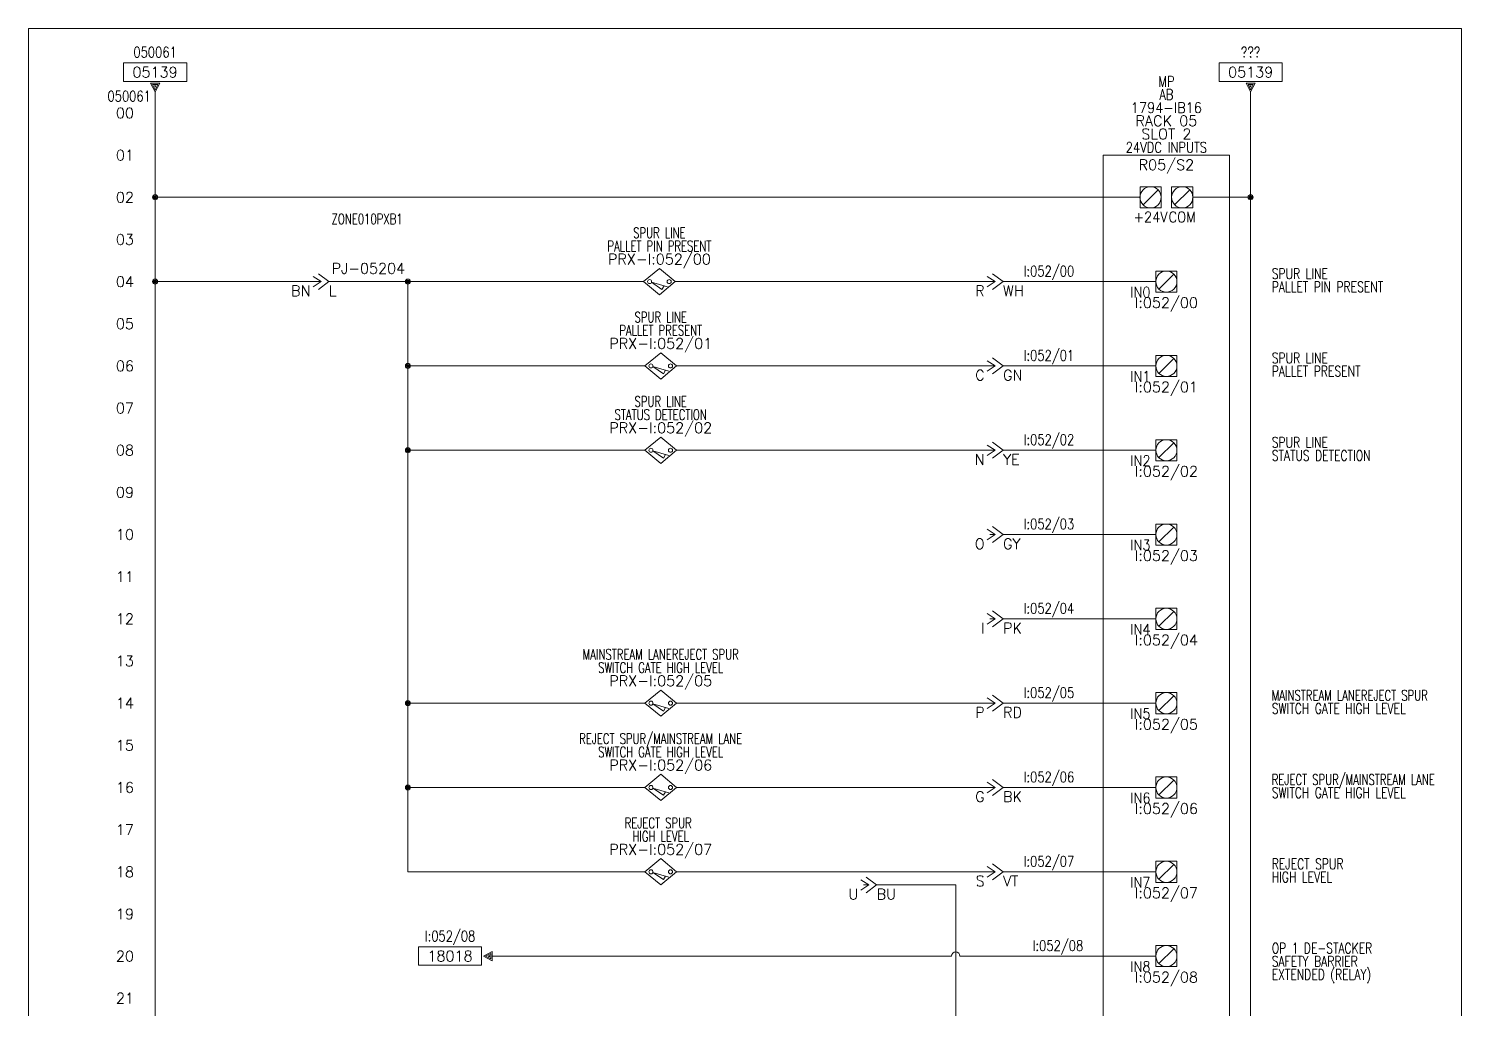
# Model space of a CAD drawing. Header units: inches. Extents: x 0 to 17, y 0 to 23.
# Drawn here: x 0 to 17, y 11.38 to 23 of the extents above; entities that cross this region are included whole.
import ezdxf
from ezdxf.enums import TextEntityAlignment as Align

# ---------------------------------------------------------------- set-up
doc = ezdxf.new("R2010")
doc.units = ezdxf.units.IN
doc.header["$MEASUREMENT"] = 0
doc.layers.get('0').update_dxf_attribs({"lineweight": 5})
for name, color, linetype, lineweight in [('DESC', 1, 'Continuous', 5), ('LOC', 252, 'Continuous', 5), ('MISC', 2, 'Continuous', 5), ('SYMS', 7, 'Continuous', 5), ('TAGS', 2, 'Continuous', 5), ('TERMS', 2, 'Continuous', 5), ('Title_Block_Info', 2, 'Continuous', 5), ('WIREFIXED', 3, 'Continuous', 5), ('WIRENO', 1, 'Continuous', 5), ('WIRENO_DEST', 1, 'Continuous', 5), ('WIRES', 7, 'Continuous', 5), ('XREF', 1, 'Continuous', 5)]:
    doc.layers.add(name, color=color, linetype=linetype, lineweight=lineweight)
doc.styles.get("Standard").update_dxf_attribs({"font": 'romans.shx'})
doc.styles.add('WD', font='romans.shx')

# ---------------------------------------------------------------- blocks, each defined once
blk = doc.blocks.new('WD_MLRH')
at = {"color": 2, "style": 'WD'}
blk.add_attdef('RUNGFIRST', text='', height=0.125, dxfattribs=at).set_placement((-0.25, 0), align=Align.MIDDLE_RIGHT)
at = {"style": 'WD', "flags": 1}
for tag, p in [('RUNGHORV', (-0.25, -0.127)), ('RUNGINC', (-0.25, -0.163)), ('WIRE-START', (-0.25, -0.356)), ('WIREMODE', (-0.25, -0.281)), ('RUNGDIST', (-0.25, -0.2)), ('RUNGCNT', (-0.25, -0.237)), ('WIREFMT', (-0.25, -0.321)), ('WIRE-GSUF', (-0.25, -0.396)), ('PH3SPACE', (-0.25, -0.437))]:
    blk.add_attdef(tag, text='', height=0.025, dxfattribs=at).set_placement(p, align=Align.RIGHT)
blk = doc.blocks.new('PLCIO_FBFC')
at = {"layer": 'SYMS'}
for p, q in [((0.75, 0.5), (-0.75, 0.5)), ((-0.75, 0.5), (-0.75, -16.375)), ((0.75, -16.375), (0.75, 0.5)), ((-0.312, 0.125), (-0.062, 0.125)), ((-0.312, -0.125), (-0.312, 0.125)), ((-0.098, 0.089), (-0.277, -0.089)), ((-0.062, 0.125), (-0.062, -0.125)), ((0.062, 0.125), (0.312, 0.125)), ((0.062, -0.125), (0.062, 0.125)), ((0.277, 0.089), (0.098, -0.089)), ((0.312, 0.125), (0.312, -0.125)), ((-0.062, -0.125), (-0.312, -0.125)), ((0.312, -0.125), (0.062, -0.125)), ((-0.125, -0.875), (0.125, -0.875)), ((-0.125, -1.125), (-0.125, -0.875)), ((-0.125, -0.875), (0.125, -0.875)), ((-0.125, -1.125), (-0.125, -0.875)), ((0.088, -0.912), (-0.088, -1.088)), ((0.125, -0.875), (0.125, -1.125)), ((0.125, -0.875), (0.125, -1.125)), ((0.125, -1.125), (-0.125, -1.125)), ((0.125, -1.125), (-0.125, -1.125)), ((-0.125, -1.875), (0.125, -1.875)), ((-0.125, -2.125), (-0.125, -1.875)), ((-0.125, -1.875), (0.125, -1.875)), ((-0.125, -2.125), (-0.125, -1.875)), ((0.088, -1.912), (-0.088, -2.088)), ((0.125, -1.875), (0.125, -2.125)), ((0.125, -1.875), (0.125, -2.125)), ((0.125, -2.125), (-0.125, -2.125)), ((0.125, -2.125), (-0.125, -2.125)), ((-0.125, -2.875), (0.125, -2.875)), ((-0.125, -3.125), (-0.125, -2.875)), ((-0.125, -2.875), (0.125, -2.875)), ((-0.125, -3.125), (-0.125, -2.875)), ((0.125, -2.875), (0.125, -3.125)), ((0.125, -2.875), (0.125, -3.125)), ((0.088, -2.912), (-0.088, -3.088)), ((0.125, -3.125), (-0.125, -3.125)), ((0.125, -3.125), (-0.125, -3.125)), ((-0.125, -3.875), (0.125, -3.875)), ((-0.125, -4.125), (-0.125, -3.875)), ((-0.125, -3.875), (0.125, -3.875)), ((-0.125, -4.125), (-0.125, -3.875)), ((0.125, -3.875), (0.125, -4.125)), ((0.125, -3.875), (0.125, -4.125)), ((0.088, -3.912), (-0.088, -4.088)), ((0.125, -4.125), (-0.125, -4.125)), ((0.125, -4.125), (-0.125, -4.125)), ((-0.125, -4.875), (0.125, -4.875)), ((-0.125, -5.125), (-0.125, -4.875)), ((-0.125, -4.875), (0.125, -4.875)), ((-0.125, -5.125), (-0.125, -4.875)), ((0.088, -4.912), (-0.088, -5.088)), ((0.125, -4.875), (0.125, -5.125)), ((0.125, -4.875), (0.125, -5.125)), ((0.125, -5.125), (-0.125, -5.125)), ((0.125, -5.125), (-0.125, -5.125)), ((-0.125, -5.875), (0.125, -5.875)), ((-0.125, -6.125), (-0.125, -5.875)), ((-0.125, -5.875), (0.125, -5.875)), ((-0.125, -6.125), (-0.125, -5.875)), ((0.088, -5.912), (-0.088, -6.088)), ((0.125, -5.875), (0.125, -6.125)), ((0.125, -5.875), (0.125, -6.125)), ((0.125, -6.125), (-0.125, -6.125)), ((0.125, -6.125), (-0.125, -6.125)), ((-0.125, -6.875), (0.125, -6.875)), ((-0.125, -7.125), (-0.125, -6.875)), ((-0.125, -6.875), (0.125, -6.875)), ((-0.125, -7.125), (-0.125, -6.875)), ((0.088, -6.912), (-0.088, -7.088)), ((0.125, -6.875), (0.125, -7.125)), ((0.125, -6.875), (0.125, -7.125)), ((0.125, -7.125), (-0.125, -7.125)), ((0.125, -7.125), (-0.125, -7.125)), ((-0.125, -7.875), (0.125, -7.875)), ((-0.125, -8.125), (-0.125, -7.875)), ((-0.125, -7.875), (0.125, -7.875)), ((-0.125, -8.125), (-0.125, -7.875)), ((0.088, -7.912), (-0.088, -8.088)), ((0.125, -7.875), (0.125, -8.125)), ((0.125, -7.875), (0.125, -8.125)), ((0.125, -8.125), (-0.125, -8.125)), ((0.125, -8.125), (-0.125, -8.125)), ((-0.125, -8.875), (0.125, -8.875)), ((-0.125, -9.125), (-0.125, -8.875)), ((-0.125, -8.875), (0.125, -8.875)), ((-0.125, -9.125), (-0.125, -8.875)), ((0.088, -8.912), (-0.088, -9.088)), ((0.125, -8.875), (0.125, -9.125)), ((0.125, -8.875), (0.125, -9.125)), ((0.125, -9.125), (-0.125, -9.125)), ((0.125, -9.125), (-0.125, -9.125))]:
    blk.add_line(p, q, dxfattribs=at)
for centre, radius in [((-0.188, 0), 0.126), ((0.188, 0), 0.126), ((0, -1), 0.125), ((0, -2), 0.125), ((0, -3), 0.125), ((0, -4), 0.125), ((0, -5), 0.125), ((0, -6), 0.125), ((0, -7), 0.125), ((0, -8), 0.125), ((0, -9), 0.125)]:
    blk.add_circle(centre, radius, dxfattribs=at)
at = {"layer": 'SYMS', "style": 'WD'}
for tag, width, p in [('INST', 0.8, (0, 1.482)), ('LOC', 0.8, (0, 1.312)), ('MFG', 0.8, (0, 1.156)), ('CAT', 0.9, (0, 1)), ('DESC', 0.8, (0, 0.53)), ('TERM01L', 0.75, (-0.188, 0.156)), ('TERM01R', 0.75, (0.188, 0.156)), ('TERM02', 0.9, (0, -0.812)), ('TERM03', 0.9, (0, -1.812)), ('TERM04', 0.9, (0, -2.812)), ('TERM05', 0.9, (0, -3.812)), ('TERM06', 0.9, (0, -4.812)), ('TERM07', 0.9, (0, -5.812)), ('TERM08', 0.9, (0, -6.812)), ('TERM09', 0.9, (0, -7.812)), ('TERM10', 0.9, (0, -8.812)), ('TERM11', 0.9, (0, -9.812)), ('TERM12', 0.9, (0, -10.812)), ('TERM13', 0.9, (0, -11.812)), ('TERM14', 0.9, (0, -12.812)), ('TERM15', 0.9, (0, -13.812)), ('TERM16', 0.9, (0, -14.812)), ('TERM17', 0.9, (0, -15.812))]:
    blk.add_attdef(tag, text='', height=0.125, dxfattribs=dict(at, width=width)).set_placement(p, align=Align.CENTER)
at = {"layer": 'SYMS', "linetype": 'Continuous', "style": 'WD', "flags": 9}
blk.add_attdef('ASSYCODE', text='', height=0.01, dxfattribs=at).set_placement((0.23, 1.071), align=Align.CENTER)
at = {"layer": 'SYMS', "style": 'WD'}
for tag, p in [('LINE1', (0, 0.844)), ('LINE2', (0, 0.688)), ('TAG', (0, 0.322))]:
    blk.add_attdef(tag, text='', height=0.125, dxfattribs=at).set_placement(p, align=Align.CENTER)
at = {"layer": 'SYMS', "style": 'WD', "flags": 1}
for tag, p in [('X4TERM01L', (-0.312, 0)), ('X1TERM01R', (0.312, 0)), ('X4TERM02', (-0.125, -1)), ('X4TERM03', (-0.125, -2)), ('X4TERM04', (-0.125, -3)), ('X4TERM05', (-0.125, -4)), ('X4TERM06', (-0.125, -5)), ('X4TERM07', (-0.125, -6)), ('X4TERM08', (-0.125, -7)), ('X4TERM09', (-0.125, -8)), ('X4TERM10', (-0.125, -9)), ('X4TERM11', (-0.125, -10)), ('X4TERM12', (-0.125, -11)), ('X4TERM13', (-0.125, -12)), ('X4TERM14', (-0.125, -13)), ('X4TERM15', (-0.125, -14)), ('X4TERM16', (-0.125, -15)), ('X4TERM17', (-0.125, -16))]:
    blk.add_attdef(tag, p, '', height=0.01, dxfattribs=at)
at = {"layer": 'SYMS', "style": 'WD', "width": 0.9}
for tag, p in [('TERMDESC01L', (-0.188, -0.172)), ('TERMDESC01R', (0.188, -0.172))]:
    blk.add_attdef(tag, text='', height=0.125, dxfattribs=at).set_placement(p, align=Align.TOP_CENTER)
for tag, p in [('DESCA02', (1.25, -0.969)), ('DESCB02', (1.25, -1.125)), ('DESCC02', (1.25, -1.281)), ('DESCD02', (1.25, -1.438)), ('DESCE02', (1.25, -1.594)), ('DESCA03', (1.25, -1.969)), ('DESCB03', (1.25, -2.125)), ('DESCC03', (1.25, -2.281)), ('DESCD03', (1.25, -2.438)), ('DESCE03', (1.25, -2.594)), ('DESCA04', (1.25, -2.969)), ('DESCB04', (1.25, -3.125)), ('DESCC04', (1.25, -3.281)), ('DESCD04', (1.25, -3.438)), ('DESCE04', (1.25, -3.594)), ('DESCA05', (1.25, -3.969)), ('DESCB05', (1.25, -4.125)), ('DESCC05', (1.25, -4.281)), ('DESCD05', (1.25, -4.438)), ('DESCE05', (1.25, -4.594)), ('DESCA06', (1.25, -4.969)), ('DESCB06', (1.25, -5.125)), ('DESCC06', (1.25, -5.281)), ('DESCD06', (1.25, -5.438)), ('DESCE06', (1.25, -5.594)), ('DESCA07', (1.25, -5.969)), ('DESCB07', (1.25, -6.125)), ('DESCC07', (1.25, -6.281)), ('DESCD07', (1.25, -6.438)), ('DESCE07', (1.25, -6.594)), ('DESCA08', (1.25, -6.969)), ('DESCB08', (1.25, -7.125)), ('DESCC08', (1.25, -7.281)), ('DESCD08', (1.25, -7.438)), ('DESCE08', (1.25, -7.594)), ('DESCA09', (1.25, -7.969)), ('DESCB09', (1.25, -8.125)), ('DESCC09', (1.25, -8.281)), ('DESCD09', (1.25, -8.438)), ('DESCE09', (1.25, -8.594)), ('DESCA10', (1.25, -8.969)), ('DESCB10', (1.25, -9.125)), ('DESCC10', (1.25, -9.281)), ('DESCD10', (1.25, -9.438)), ('DESCE10', (1.25, -9.594)), ('DESCA11', (1.25, -9.969)), ('DESCB11', (1.25, -10.125)), ('DESCC11', (1.25, -10.281)), ('DESCD11', (1.25, -10.438)), ('DESCE11', (1.25, -10.594)), ('DESCA12', (1.25, -10.969)), ('DESCB12', (1.25, -11.125)), ('DESCC12', (1.25, -11.281)), ('DESCD12', (1.25, -11.438)), ('DESCE12', (1.25, -11.594)), ('DESCA13', (1.25, -11.969)), ('DESCB13', (1.25, -12.125)), ('DESCC13', (1.25, -12.281)), ('DESCD13', (1.25, -12.438)), ('DESCE13', (1.25, -12.594)), ('DESCA14', (1.25, -12.969)), ('DESCB14', (1.25, -13.125)), ('DESCC14', (1.25, -13.281)), ('DESCD14', (1.25, -13.438)), ('DESCE14', (1.25, -13.594)), ('DESCA15', (1.25, -13.969)), ('DESCB15', (1.25, -14.125)), ('DESCC15', (1.25, -14.281)), ('DESCD15', (1.25, -14.438)), ('DESCE15', (1.25, -14.594)), ('DESCA16', (1.25, -14.969)), ('DESCB16', (1.25, -15.125)), ('DESCC16', (1.25, -15.281)), ('DESCD16', (1.25, -15.438)), ('DESCE16', (1.25, -15.594)), ('DESCA17', (1.25, -15.969)), ('DESCB17', (1.25, -16.125)), ('DESCC17', (1.25, -16.281)), ('DESCD17', (1.25, -16.438)), ('DESCE17', (1.25, -16.594))]:
    blk.add_attdef(tag, p, '', height=0.125, dxfattribs=at)
for tag, p in [('TERMDESC02', (-0.188, -1.062)), ('TERMDESC03', (-0.188, -2.062)), ('TERMDESC04', (-0.188, -3.062)), ('TERMDESC05', (-0.188, -4.062)), ('TERMDESC06', (-0.188, -5.062)), ('TERMDESC07', (-0.188, -6.062)), ('TERMDESC08', (-0.188, -7.062)), ('TERMDESC09', (-0.188, -8.062)), ('TERMDESC10', (-0.188, -9.062)), ('TERMDESC11', (-0.188, -10.062)), ('TERMDESC12', (-0.188, -11.062)), ('TERMDESC13', (-0.188, -12.062)), ('TERMDESC14', (-0.188, -13.062)), ('TERMDESC15', (-0.188, -14.062)), ('TERMDESC16', (-0.188, -15.062)), ('TERMDESC17', (-0.188, -16.062))]:
    blk.add_attdef(tag, text='', height=0.125, dxfattribs=at).set_placement(p, align=Align.TOP_RIGHT)
at = {"layer": 'SYMS', "style": 'WD'}
for tag, p in [('TAGA02', (0, -1.188)), ('TAGA03', (0, -2.188)), ('TAGA04', (0, -3.188)), ('TAGA05', (0, -4.188)), ('TAGA06', (0, -5.188)), ('TAGA07', (0, -6.188)), ('TAGA08', (0, -7.188)), ('TAGA09', (0, -8.188)), ('TAGA10', (0, -9.188)), ('TAGA11', (0, -10.188)), ('TAGA12', (0, -11.188)), ('TAGA13', (0, -12.188)), ('TAGA14', (0, -13.188)), ('TAGA15', (0, -14.188)), ('TAGA16', (0, -15.188)), ('TAGA17', (0, -16.188))]:
    blk.add_attdef(tag, text='', height=0.125, dxfattribs=at).set_placement(p, align=Align.TOP_CENTER)
blk = doc.blocks.new('WDDOT')
for radius in [0.03, 0.0187, 0.00929]:
    blk.add_circle((0, 0), radius)
blk = doc.blocks.new('HC01PJ')
for p, q in [((-0.031, 0), (-0.125, 0.062)), ((-0.031, 0), (-0.125, -0.062)), ((-0.031, 0), (-0.094, 0)), ((0.062, 0), (-0.062, 0.094)), ((0.062, 0), (-0.062, -0.094))]:
    blk.add_line(p, q)
at = {"style": 'WD', "width": 0.7}
for tag, p in [('INST', (0.094, 0.85)), ('LOC', (0.094, 0.68)), ('DESC1', (0.094, 0.511)), ('DESC2', (0.094, 0.354))]:
    blk.add_attdef(tag, p, '', height=0.125, dxfattribs=at)
at = {"style": 'WD'}
for tag, p, height in [('TAG1', (0.094, 0.094), 0.125), ('X2LINK', (-0.062, 0.125), 0.01), ('X8LINK', (-0.062, -0.125), 0.01)]:
    blk.add_attdef(tag, p, '', height=height, dxfattribs=at)
for tag, p, flags in [('X4TERMDESC01', (-0.106, 0.022), 1), ('X4TERM01', (-0.094, 0), 1), ('FAMILY', (0.048, 0.121), 9), ('X1TERM02', (0.062, 0), 1), ('X1TERMDESC02', (0.067, 0.016), 1)]:
    blk.add_attdef(tag, p, '', height=0.01, dxfattribs=dict(at, flags=flags))
at = {"linetype": 'Continuous', "style": 'WD', "flags": 9}
for tag, p in [('ASSYCODE', (0.067, 0.044)), ('MFG', (0.072, 0.057)), ('CAT', (0.073, 0.077))]:
    blk.add_attdef(tag, text='', height=0.01, dxfattribs=at).set_placement(p, align=Align.CENTER)
at = {"linetype": 'Continuous', "style": 'WD', "flags": 8}
blk.add_attdef('TERM01', text='', height=0.125, dxfattribs=at).set_placement((-0.156, -0.047), align=Align.TOP_RIGHT)
blk.add_attdef('TERM02', text='', height=0.125, dxfattribs=at).set_placement((0.062, -0.047), align=Align.TOP_LEFT)
blk = doc.blocks.new('HPRX11')
for p, q in [((0, 0.156), (-0.188, 0)), ((-0.188, 0), (0, -0.156)), ((0.188, 0), (0, 0.156)), ((0, -0.156), (0.188, 0))]:
    blk.add_line(p, q)
at = {"linetype": 'Continuous'}
for p, q in [((-0.094, -0.008), (0.031, -0.093)), ((-0.094, -0.008), (0.098, -0.063)), ((0.031, -0.093), (0.055, -0.05))]:
    blk.add_line(p, q, dxfattribs=at)
for centre in [(-0.116, 0), (0.116, 0)]:
    blk.add_circle(centre, 0.0242)
at = {"style": 'WD', "width": 0.7}
for tag, p in [('INST', (0, 0.841)), ('LOC', (0, 0.672)), ('DESC1', (0, 0.516)), ('DESC2', (0, 0.359)), ('XREF', (0.438, -0.312))]:
    blk.add_attdef(tag, text='', height=0.125, dxfattribs=at).set_placement(p, align=Align.CENTER)
at = {"style": 'WD'}
blk.add_attdef('TAG1', text='', height=0.125, dxfattribs=at).set_placement((0, 0.203), align=Align.CENTER)
for tag, p in [('X2LINK', (0, 0.297)), ('X8LINK', (0, -0.188))]:
    blk.add_attdef(tag, p, '', height=0.01, dxfattribs=at)
for tag, p, flags in [('X4TERM01', (-0.188, 0), 1), ('FAMILY', (0.038, 0.037), 9), ('CONTACT', (0.038, 0.02), 1), ('X1TERM02', (0.188, 0), 1), ('X8TERM03', (0, -0.156), 1)]:
    blk.add_attdef(tag, p, '', height=0.01, dxfattribs=dict(at, flags=flags))
at = {"linetype": 'Continuous', "style": 'WD', "flags": 9}
for tag, p in [('CAT', (0.063, -0.007)), ('ASSYCODE', (0.062, -0.043)), ('MFG', (0.063, -0.027))]:
    blk.add_attdef(tag, text='', height=0.01, dxfattribs=at).set_placement(p, align=Align.CENTER)
at = {"linetype": 'Continuous', "style": 'WD', "flags": 8}
for tag, p in [('TERM01', (-0.25, -0.031)), ('TERM03', (-0.031, -0.203))]:
    blk.add_attdef(tag, text='', height=0.125, dxfattribs=at).set_placement(p, align=Align.TOP_RIGHT)
blk.add_attdef('TERM02', text='', height=0.125, dxfattribs=at).set_placement((0.25, -0.031), align=Align.TOP_LEFT)
blk = doc.blocks.new('WD_WNH')
at = {"linetype": 'Continuous', "style": 'WD', "width": 0.8}
blk.add_attdef('WIRENO', text='', height=0.125, dxfattribs=at).set_placement((0, 0.0625), align=Align.CENTER)
blk = doc.blocks.new('HC02PJ')
for p, q in [((-0.031, 0), (-0.125, 0.062)), ((-0.031, 0), (-0.125, -0.062)), ((-0.031, 0), (-0.094, 0)), ((0.062, 0), (-0.062, 0.094)), ((0.062, 0), (-0.062, -0.094))]:
    blk.add_line(p, q)
at = {"style": 'WD', "width": 0.7}
for tag, p in [('INST', (0.094, 0.85)), ('LOC', (0.094, 0.68)), ('DESC1', (0.094, 0.511)), ('DESC2', (0.094, 0.354))]:
    blk.add_attdef(tag, p, '', height=0.125, dxfattribs=at)
at = {"style": 'WD'}
for tag, p, height in [('TAG2', (0.094, 0.094), 0.125), ('X2LINK', (-0.062, 0.125), 0.01), ('X8LINK', (-0.062, -0.125), 0.01)]:
    blk.add_attdef(tag, p, '', height=height, dxfattribs=at)
for tag, p, flags in [('X4TERMDESC01', (-0.113, 0.019), 1), ('X4TERM01', (-0.094, 0), 1), ('FAMILY', (0.048, 0.121), 9), ('X1TERM02', (0.062, 0), 1), ('X1TERMDESC02', (0.067, 0.014), 1)]:
    blk.add_attdef(tag, p, '', height=0.01, dxfattribs=dict(at, flags=flags))
at = {"linetype": 'Continuous', "style": 'WD', "flags": 8}
blk.add_attdef('TERM01', text='', height=0.125, dxfattribs=at).set_placement((-0.156, -0.047), align=Align.TOP_RIGHT)
blk.add_attdef('TERM02', text='', height=0.125, dxfattribs=at).set_placement((0.062, -0.047), align=Align.TOP_LEFT)
blk = doc.blocks.new('TB_P')
at = {"color": 5, "linetype": 'Continuous'}
blk.add_lwpolyline([(0, 0), (17, 0), (17, 23), (0, 23)], close=True, dxfattribs=at)
at = {"color": 2, "linetype": 'Continuous', "style": 'WD', "flags": 1}
for tag, p in [('REV1_NO', (1.734, 3.29)), ('REV1_BY', (7.303, 3.29)), ('REV1_DATE', (9.562, 3.29)), ('REV2_NO', (1.734, 3.04)), ('REV2_BY', (7.303, 3.04)), ('REV2_DATE', (9.562, 3.04)), ('REV3_NO', (1.734, 2.79)), ('REV3_BY', (7.303, 2.79)), ('REV3_DATE', (9.562, 2.79)), ('REV4_NO', (1.734, 2.54)), ('REV4_BY', (7.303, 2.54)), ('REV4_DATE', (9.562, 2.54)), ('REV5_NO', (1.734, 2.29)), ('REV5_BY', (7.303, 2.29)), ('REV5_DATE', (9.562, 2.29)), ('REV6_NO', (1.734, 2.04)), ('REV6_BY', (7.303, 2.04)), ('REV6_DATE', (9.562, 2.04)), ('REV7_NO', (1.734, 1.79)), ('REV7_BY', (7.303, 1.79)), ('REV7_DATE', (9.562, 1.79)), ('REV8_NO', (1.734, 1.54)), ('REV8_BY', (7.303, 1.54)), ('REV8_DATE', (9.562, 1.54)), ('REV9_NO', (1.734, 1.29)), ('REV9_BY', (7.303, 1.29)), ('REV9_DATE', (9.562, 1.29))]:
    blk.add_attdef(tag, text='', height=0.15, dxfattribs=at).set_placement(p, align=Align.MIDDLE_CENTER)
for tag, p in [('REV1_CHANGE', (2.292, 3.29)), ('REV2_CHANGE', (2.292, 3.04)), ('REV3_CHANGE', (2.292, 2.79)), ('REV4_CHANGE', (2.292, 2.54)), ('REV5_CHANGE', (2.292, 2.29)), ('REV6_CHANGE', (2.292, 2.04)), ('REV7_CHANGE', (2.292, 1.79)), ('REV8_CHANGE', (2.292, 1.54)), ('REV9_CHANGE', (2.292, 1.29))]:
    blk.add_attdef(tag, text='', height=0.15, dxfattribs=at).set_placement(p, align=Align.MIDDLE_LEFT)
at = {"layer": 'Title_Block_Info', "ltscale": 0.1}
for tag, p in [('CUSTOMER', (6.842, 0.833)), ('JOB DESCRIPTION LINE', (6.842, 0.5)), ('DRAWING DESCRIPTION', (6.842, 0.167))]:
    blk.add_attdef(tag, text='', height=0.15, dxfattribs=at).set_placement(p, align=Align.MIDDLE_LEFT)
at = {"layer": 'Title_Block_Info', "ltscale": 0.1, "style": 'WD'}
for tag, p in [('JOB #', (12.752, 0.833)), ('SEC. NO.', (14.75, 0.833)), ('SHT. NO.', (16.312, 0.833)), ('NAME', (12.795, 0.5)), ('REV', (16.194, 0.5))]:
    blk.add_attdef(tag, text='', height=0.125, dxfattribs=at).set_placement(p, align=Align.MIDDLE_CENTER)
blk.add_attdef('DATE', text='', height=0.125, dxfattribs=at).set_placement((15.188, 0.5), align=Align.MIDDLE_RIGHT)
blk.add_attdef('FILE NUMBER', text='', height=0.125, dxfattribs=at).set_placement((12.591, 0.167), align=Align.MIDDLE_LEFT)
blk = doc.blocks.new('WD_WNV')
at = {"linetype": 'Continuous', "style": 'WD', "width": 0.8}
blk.add_attdef('WIRENO', text='', height=0.125, dxfattribs=at).set_placement((-0.05, 0), align=Align.MIDDLE_RIGHT)
blk = doc.blocks.new('HA2S3')
for p, q in [((-0.125, 0.109), (-0.875, 0.109)), ((-0.875, 0.109), (-0.875, -0.109)), ((-0.125, 0.109), (-0.125, -0.109)), ((0, 0.055), (-0.102, 0)), ((-0.102, 0), (0, -0.055)), ((-0.078, 0), (-0.016, 0.031)), ((-0.016, -0.031), (-0.078, 0)), ((-0.047, 0), (-0.031, 0.008)), ((-0.031, -0.008), (-0.047, 0)), ((-0.031, 0.008), (-0.031, -0.008)), ((-0.016, 0.031), (-0.016, -0.031)), ((0, -0.055), (0, 0.055)), ((-0.875, -0.109), (-0.125, -0.109))]:
    blk.add_line(p, q)
at = {"style": 'WD', "width": 0.8, "flags": 8}
for tag, p in [('DESC1', (-0.5, 0.487)), ('WIRENO', (-0.5, 0.3))]:
    blk.add_attdef(tag, text='', height=0.125, dxfattribs=at).set_placement(p, align=Align.TOP_CENTER)
at = {"style": 'WD'}
blk.add_attdef('XREF', text='', height=0.125, dxfattribs=at).set_placement((-0.5, -0.062), align=Align.CENTER)
at = {"style": 'WD', "flags": 1}
for tag, p in [('SIGCODE', (-0.099, 0.066)), ('X1TERM01', (0, 0))]:
    blk.add_attdef(tag, p, '', height=0.01, dxfattribs=at)
blk = doc.blocks.new('HA2D2')
for p, q in [((0.375, 0.344), (-0.375, 0.344)), ((-0.375, 0.344), (-0.375, 0.125)), ((0.375, 0.125), (0.375, 0.344)), ((-0.375, 0.125), (0.375, 0.125)), ((0.055, 0.102), (-0.055, 0.102)), ((-0.055, 0.102), (0, 0)), ((0, 0.023), (-0.031, 0.086)), ((-0.031, 0.086), (0.031, 0.086)), ((0, 0.055), (-0.008, 0.07)), ((-0.008, 0.07), (0.008, 0.07)), ((0, 0), (0.055, 0.102)), ((0.031, 0.086), (0, 0.023)), ((0.008, 0.07), (0, 0.055))]:
    blk.add_line(p, q)
at = {"style": 'WD', "width": 0.8, "flags": 8}
for tag, p in [('DESC1', (0, 0.722)), ('WIRENO', (0, 0.534))]:
    blk.add_attdef(tag, text='', height=0.125, dxfattribs=at).set_placement(p, align=Align.TOP_CENTER)
at = {"style": 'WD'}
blk.add_attdef('XREF', text='', height=0.125, dxfattribs=at).set_placement((0, 0.172), align=Align.CENTER)
at = {"style": 'WD', "flags": 1}
for tag, p in [('X8TERM01', (0, 0)), ('SIGCODE', (0.088, 0.066))]:
    blk.add_attdef(tag, p, '', height=0.01, dxfattribs=at)

msp = doc.modelspace()

# ---------------------------------------------------------------- linework, layer by layer
at = {"layer": 'WIRES'}
for p, q in [((1.5, 22.25), (1.5, 2.25)), ((14.5, 22.25), (14.5, 2.25)), ((1.5, 21), (13.188, 21)), ((13.812, 21), (14.5, 21)), ((1.5, 20), (3.406, 20)), ((7.297, 20), (3.562, 20)), ((4.5, 20), (4.5, 19)), ((11.406, 20), (7.672, 20)), ((11.562, 20), (13.375, 20)), ((4.5, 19), (4.5, 18)), ((4.5, 19), (7.312, 19)), ((7.687, 19), (11.406, 19)), ((11.562, 19), (13.375, 19)), ((4.5, 18), (7.312, 18)), ((4.5, 13), (4.5, 18)), ((7.687, 18), (11.406, 18)), ((11.562, 18), (13.375, 18)), ((11.562, 17), (13.375, 17)), ((11.562, 16), (13.375, 16)), ((7.312, 15), (4.5, 15)), ((11.406, 15), (7.687, 15)), ((11.562, 15), (13.375, 15)), ((7.312, 14), (4.5, 14)), ((11.406, 14), (7.687, 14)), ((11.562, 14), (13.375, 14)), ((7.312, 13), (4.5, 13)), ((11.406, 13), (7.687, 13)), ((11.562, 13), (13.375, 13)), ((10.062, 12.844), (11, 12.844)), ((11, 12.844), (11, 3)), ((10.95, 12), (5.5, 12)), ((13.375, 12), (11.05, 12))]:
    msp.add_line(p, q, dxfattribs=at)
msp.add_arc((11, 12), 0.05, 0, 180, dxfattribs=at)

# ---------------------------------------------------------------- block references
msp.add_blockref('TB_P', (0, 0))
msp.add_blockref('WD_MLRH', (1.5, 22)).add_auto_attribs({'RUNGFIRST': '00'})
at = {"layer": 'SYMS'}
ref = msp.add_blockref('HA2D2', (1.5, 22.25), dxfattribs=at)
ref.add_attrib('XREF', '05139', dxfattribs={"layer": 'XREF', "height": 0.125, "style": 'WD'}).set_placement((1.5, 22.422), align=Align.CENTER)
ref.add_attrib('WIRENO', '050061', dxfattribs={"layer": 'WIRENO_DEST', "height": 0.125, "style": 'WD', "width": 0.8, "flags": 8}).set_placement((1.5, 22.784), align=Align.TOP_CENTER)
ref = msp.add_blockref('HA2D2', (14.5, 22.25), dxfattribs=at)
ref.add_attrib('XREF', '05139', dxfattribs={"layer": 'XREF', "height": 0.125, "style": 'WD'}).set_placement((14.5, 22.422), align=Align.CENTER)
ref.add_attrib('WIRENO', '???', dxfattribs={"layer": 'WIRENO_DEST', "height": 0.125, "style": 'WD', "width": 0.8, "flags": 8}).set_placement((14.5, 22.784), align=Align.TOP_CENTER)
ref = msp.add_blockref('PLCIO_FBFC', (13.5, 21), dxfattribs=at)
ref.add_attrib('TERMDESC01L', '+24V', dxfattribs={"layer": 'TERMS', "height": 0.125, "style": 'WD', "width": 0.9}).set_placement((13.312, 20.828), align=Align.TOP_CENTER)
ref.add_attrib('TERMDESC01R', 'COM', dxfattribs={"layer": 'TERMS', "height": 0.125, "style": 'WD', "width": 0.9}).set_placement((13.688, 20.828), align=Align.TOP_CENTER)
ref.add_attrib('CAT', '1794-IB16', dxfattribs={"layer": 'MISC', "height": 0.125, "style": 'WD', "width": 0.9}).set_placement((13.5, 22), align=Align.CENTER)
ref.add_attrib('TAG', 'R05/S2', dxfattribs={"layer": 'TAGS', "height": 0.125, "style": 'WD'}).set_placement((13.5, 21.322), align=Align.CENTER)
ref.add_attrib('LINE1', 'RACK 05', dxfattribs={"layer": 'MISC', "height": 0.125, "style": 'WD'}).set_placement((13.5, 21.844), align=Align.CENTER)
ref.add_attrib('DESC', '24VDC INPUTS', dxfattribs={"layer": 'DESC', "height": 0.125, "style": 'WD', "width": 0.8}).set_placement((13.5, 21.53), align=Align.CENTER)
ref.add_attrib('LINE2', 'SLOT 2', dxfattribs={"layer": 'MISC', "height": 0.125, "style": 'WD'}).set_placement((13.5, 21.688), align=Align.CENTER)
ref.add_attrib('MFG', 'AB', dxfattribs={"layer": 'MISC', "height": 0.125, "style": 'WD', "width": 0.8}).set_placement((13.5, 22.156), align=Align.CENTER)
ref.add_attrib('LOC', 'MP', dxfattribs={"layer": 'LOC', "height": 0.125, "style": 'WD', "width": 0.8}).set_placement((13.5, 22.312), align=Align.CENTER)
ref.add_attrib('TAGA02', 'I:052/00', dxfattribs={"layer": 'TAGS', "height": 0.125, "style": 'WD'}).set_placement((13.5, 19.812), align=Align.TOP_CENTER)
ref.add_attrib('DESCA02', 'SPUR LINE', (14.75, 20.031), dxfattribs={"layer": 'DESC', "height": 0.125, "style": 'WD', "width": 0.75})
ref.add_attrib('DESCB02', 'PALLET PIN PRESENT', (14.75, 19.875), dxfattribs={"layer": 'DESC', "height": 0.125, "style": 'WD', "width": 0.75})
ref.add_attrib('TERMDESC02', 'IN0', dxfattribs={"layer": 'TERMS', "height": 0.125, "style": 'WD', "width": 0.9}).set_placement((13.312, 19.938), align=Align.TOP_RIGHT)
ref.add_attrib('TAGA03', 'I:052/01', dxfattribs={"layer": 'TAGS', "height": 0.125, "style": 'WD'}).set_placement((13.5, 18.812), align=Align.TOP_CENTER)
ref.add_attrib('DESCA03', 'SPUR LINE', (14.75, 19.031), dxfattribs={"layer": 'DESC', "height": 0.125, "style": 'WD', "width": 0.75})
ref.add_attrib('DESCB03', 'PALLET PRESENT', (14.75, 18.875), dxfattribs={"layer": 'DESC', "height": 0.125, "style": 'WD', "width": 0.75})
ref.add_attrib('TERMDESC03', 'IN1', dxfattribs={"layer": 'TERMS', "height": 0.125, "style": 'WD', "width": 0.9}).set_placement((13.312, 18.938), align=Align.TOP_RIGHT)
ref.add_attrib('TAGA04', 'I:052/02', dxfattribs={"layer": 'TAGS', "height": 0.125, "style": 'WD'}).set_placement((13.5, 17.812), align=Align.TOP_CENTER)
ref.add_attrib('DESCA04', 'SPUR LINE', (14.75, 18.031), dxfattribs={"layer": 'DESC', "height": 0.125, "style": 'WD', "width": 0.75})
ref.add_attrib('DESCB04', 'STATUS DETECTION', (14.75, 17.875), dxfattribs={"layer": 'DESC', "height": 0.125, "style": 'WD', "width": 0.75})
ref.add_attrib('TERMDESC04', 'IN2', dxfattribs={"layer": 'TERMS', "height": 0.125, "style": 'WD', "width": 0.9}).set_placement((13.312, 17.938), align=Align.TOP_RIGHT)
ref.add_attrib('TAGA05', 'I:052/03', dxfattribs={"layer": 'TAGS', "height": 0.125, "style": 'WD'}).set_placement((13.5, 16.812), align=Align.TOP_CENTER)
ref.add_attrib('TERMDESC05', 'IN3', dxfattribs={"layer": 'TERMS', "height": 0.125, "style": 'WD', "width": 0.9}).set_placement((13.312, 16.938), align=Align.TOP_RIGHT)
ref.add_attrib('TAGA06', 'I:052/04', dxfattribs={"layer": 'TAGS', "height": 0.125, "style": 'WD'}).set_placement((13.5, 15.812), align=Align.TOP_CENTER)
ref.add_attrib('TERMDESC06', 'IN4', dxfattribs={"layer": 'TERMS', "height": 0.125, "style": 'WD', "width": 0.9}).set_placement((13.312, 15.938), align=Align.TOP_RIGHT)
ref.add_attrib('TAGA07', 'I:052/05', dxfattribs={"layer": 'TAGS', "height": 0.125, "style": 'WD'}).set_placement((13.5, 14.812), align=Align.TOP_CENTER)
ref.add_attrib('DESCA07', 'MAINSTREAM LANEREJECT SPUR', (14.75, 15.031), dxfattribs={"layer": 'DESC', "height": 0.125, "style": 'WD', "width": 0.7})
ref.add_attrib('DESCB07', 'SWITCH GATE HIGH LEVEL', (14.75, 14.875), dxfattribs={"layer": 'DESC', "height": 0.125, "style": 'WD', "width": 0.75})
ref.add_attrib('TERMDESC07', 'IN5', dxfattribs={"layer": 'TERMS', "height": 0.125, "style": 'WD', "width": 0.9}).set_placement((13.312, 14.938), align=Align.TOP_RIGHT)
ref.add_attrib('TAGA08', 'I:052/06', dxfattribs={"layer": 'TAGS', "height": 0.125, "style": 'WD'}).set_placement((13.5, 13.812), align=Align.TOP_CENTER)
ref.add_attrib('DESCA08', 'REJECT SPUR/MAINSTREAM LANE', (14.75, 14.031), dxfattribs={"layer": 'DESC', "height": 0.125, "style": 'WD', "width": 0.7})
ref.add_attrib('DESCB08', 'SWITCH GATE HIGH LEVEL', (14.75, 13.875), dxfattribs={"layer": 'DESC', "height": 0.125, "style": 'WD', "width": 0.75})
ref.add_attrib('TERMDESC08', 'IN6', dxfattribs={"layer": 'TERMS', "height": 0.125, "style": 'WD', "width": 0.9}).set_placement((13.312, 13.938), align=Align.TOP_RIGHT)
ref.add_attrib('TAGA09', 'I:052/07', dxfattribs={"layer": 'TAGS', "height": 0.125, "style": 'WD'}).set_placement((13.5, 12.812), align=Align.TOP_CENTER)
ref.add_attrib('DESCA09', 'REJECT SPUR ', (14.75, 13.031), dxfattribs={"layer": 'DESC', "height": 0.125, "style": 'WD', "width": 0.75})
ref.add_attrib('DESCB09', 'HIGH LEVEL', (14.75, 12.875), dxfattribs={"layer": 'DESC', "height": 0.125, "style": 'WD', "width": 0.75})
ref.add_attrib('TERMDESC09', 'IN7', dxfattribs={"layer": 'TERMS', "height": 0.125, "style": 'WD', "width": 0.9}).set_placement((13.312, 12.938), align=Align.TOP_RIGHT)
ref.add_attrib('TAGA10', 'I:052/08', dxfattribs={"layer": 'TAGS', "height": 0.125, "style": 'WD'}).set_placement((13.5, 11.812), align=Align.TOP_CENTER)
ref.add_attrib('DESCA10', 'OP 1 DE-STACKER', (14.75, 12.031), dxfattribs={"layer": 'DESC', "height": 0.125, "style": 'WD', "width": 0.75})
ref.add_attrib('DESCB10', 'SAFETY BARRIER', (14.75, 11.875), dxfattribs={"layer": 'DESC', "height": 0.125, "style": 'WD', "width": 0.75})
ref.add_attrib('TERMDESC10', 'IN8', dxfattribs={"layer": 'TERMS', "height": 0.125, "style": 'WD', "width": 0.9}).set_placement((13.312, 11.938), align=Align.TOP_RIGHT)
ref.add_attrib('DESCC10', 'EXTENDED (RELAY)', (14.75, 11.719), dxfattribs={"layer": 'DESC', "height": 0.125, "style": 'WD', "width": 0.75})
for p in [(1.5, 21), (14.5, 21), (1.5, 20), (4.5, 20), (4.5, 19), (4.5, 18), (4.5, 15), (4.5, 14)]:
    msp.add_blockref('WDDOT', p, dxfattribs=at)
ref = msp.add_blockref('HC01PJ', (3.5, 20), dxfattribs=at)
ref.add_attrib('TERM02', 'L', dxfattribs={"layer": 'TERMS', "linetype": 'Continuous', "height": 0.125, "style": 'WD', "flags": 8}).set_placement((3.562, 19.953), align=Align.TOP_LEFT)
ref.add_attrib('TERM01', 'BN', dxfattribs={"layer": 'TERMS', "linetype": 'Continuous', "height": 0.125, "style": 'WD', "flags": 8}).set_placement((3.344, 19.953), align=Align.TOP_RIGHT)
ref.add_attrib('TAG1', 'PJ-05204', (3.594, 20.094), dxfattribs={"layer": 'TAGS', "height": 0.125, "style": 'WD'})
ref.add_attrib('LOC', 'ZONE010PXB1', (3.594, 20.68), dxfattribs={"layer": 'LOC', "height": 0.125, "style": 'WD', "width": 0.7})
ref = msp.add_blockref('HPRX11', (7.484, 20), dxfattribs=at)
ref.add_attrib('TAG1', 'PRX-I:052/00', dxfattribs={"layer": 'TAGS', "height": 0.125, "style": 'WD'}).set_placement((7.484, 20.203), align=Align.CENTER)
ref.add_attrib('DESC2', 'PALLET PIN PRESENT', dxfattribs={"layer": 'DESC', "height": 0.125, "style": 'WD', "width": 0.7}).set_placement((7.484, 20.359), align=Align.CENTER)
ref.add_attrib('DESC1', 'SPUR LINE', dxfattribs={"layer": 'DESC', "height": 0.125, "style": 'WD', "width": 0.7}).set_placement((7.484, 20.516), align=Align.CENTER)
ref = msp.add_blockref('HC02PJ', (11.5, 20), dxfattribs=at)
ref.add_attrib('TERM02', 'WH', dxfattribs={"layer": 'TERMS', "linetype": 'Continuous', "height": 0.125, "style": 'WD', "flags": 8}).set_placement((11.562, 19.953), align=Align.TOP_LEFT)
ref.add_attrib('TERM01', 'R', dxfattribs={"layer": 'TERMS', "linetype": 'Continuous', "height": 0.125, "style": 'WD', "flags": 8}).set_placement((11.344, 19.953), align=Align.TOP_RIGHT)
ref = msp.add_blockref('HPRX11', (7.5, 19), dxfattribs=at)
ref.add_attrib('TAG1', 'PRX-I:052/01', dxfattribs={"layer": 'TAGS', "height": 0.125, "style": 'WD'}).set_placement((7.5, 19.203), align=Align.CENTER)
ref.add_attrib('DESC2', 'PALLET PRESENT', dxfattribs={"layer": 'DESC', "height": 0.125, "style": 'WD', "width": 0.7}).set_placement((7.5, 19.359), align=Align.CENTER)
ref.add_attrib('DESC1', 'SPUR LINE', dxfattribs={"layer": 'DESC', "height": 0.125, "style": 'WD', "width": 0.7}).set_placement((7.5, 19.516), align=Align.CENTER)
ref = msp.add_blockref('HC02PJ', (11.5, 19), dxfattribs=at)
ref.add_attrib('TERM02', 'GN', dxfattribs={"layer": 'TERMS', "linetype": 'Continuous', "height": 0.125, "style": 'WD', "flags": 8}).set_placement((11.562, 18.953), align=Align.TOP_LEFT)
ref.add_attrib('TERM01', 'C', dxfattribs={"layer": 'TERMS', "linetype": 'Continuous', "height": 0.125, "style": 'WD', "flags": 8}).set_placement((11.344, 18.953), align=Align.TOP_RIGHT)
ref = msp.add_blockref('HPRX11', (7.5, 18), dxfattribs=at)
ref.add_attrib('TAG1', 'PRX-I:052/02', dxfattribs={"layer": 'TAGS', "height": 0.125, "style": 'WD'}).set_placement((7.5, 18.203), align=Align.CENTER)
ref.add_attrib('DESC2', 'STATUS DETECTION', dxfattribs={"layer": 'DESC', "height": 0.125, "style": 'WD', "width": 0.7}).set_placement((7.5, 18.359), align=Align.CENTER)
ref.add_attrib('DESC1', 'SPUR LINE', dxfattribs={"layer": 'DESC', "height": 0.125, "style": 'WD', "width": 0.7}).set_placement((7.5, 18.516), align=Align.CENTER)
ref = msp.add_blockref('HC02PJ', (11.5, 18), dxfattribs=at)
ref.add_attrib('TERM02', 'YE', dxfattribs={"layer": 'TERMS', "linetype": 'Continuous', "height": 0.125, "style": 'WD', "flags": 8}).set_placement((11.562, 17.953), align=Align.TOP_LEFT)
ref.add_attrib('TERM01', 'N', dxfattribs={"layer": 'TERMS', "linetype": 'Continuous', "height": 0.125, "style": 'WD', "flags": 8}).set_placement((11.344, 17.953), align=Align.TOP_RIGHT)
ref = msp.add_blockref('HC02PJ', (11.5, 17), dxfattribs=at)
ref.add_attrib('TERM02', 'GY', dxfattribs={"layer": 'TERMS', "linetype": 'Continuous', "height": 0.125, "style": 'WD', "flags": 8}).set_placement((11.562, 16.953), align=Align.TOP_LEFT)
ref.add_attrib('TERM01', 'O', dxfattribs={"layer": 'TERMS', "linetype": 'Continuous', "height": 0.125, "style": 'WD', "flags": 8}).set_placement((11.344, 16.953), align=Align.TOP_RIGHT)
ref = msp.add_blockref('HC02PJ', (11.5, 16), dxfattribs=at)
ref.add_attrib('TERM02', 'PK', dxfattribs={"layer": 'TERMS', "linetype": 'Continuous', "height": 0.125, "style": 'WD', "flags": 8}).set_placement((11.562, 15.953), align=Align.TOP_LEFT)
ref.add_attrib('TERM01', 'I', dxfattribs={"layer": 'TERMS', "linetype": 'Continuous', "height": 0.125, "style": 'WD', "flags": 8}).set_placement((11.344, 15.953), align=Align.TOP_RIGHT)
ref = msp.add_blockref('HPRX11', (7.5, 15), dxfattribs=at)
ref.add_attrib('TAG1', 'PRX-I:052/05', dxfattribs={"layer": 'TAGS', "height": 0.125, "style": 'WD'}).set_placement((7.5, 15.203), align=Align.CENTER)
ref.add_attrib('DESC2', 'SWITCH GATE HIGH LEVEL', dxfattribs={"layer": 'DESC', "height": 0.125, "style": 'WD', "width": 0.7}).set_placement((7.5, 15.359), align=Align.CENTER)
ref.add_attrib('DESC1', 'MAINSTREAM LANEREJECT SPUR', dxfattribs={"layer": 'DESC', "height": 0.125, "style": 'WD', "width": 0.7}).set_placement((7.5, 15.516), align=Align.CENTER)
ref = msp.add_blockref('HC02PJ', (11.5, 15), dxfattribs=at)
ref.add_attrib('TERM02', 'RD', dxfattribs={"layer": 'TERMS', "linetype": 'Continuous', "height": 0.125, "style": 'WD', "flags": 8}).set_placement((11.562, 14.953), align=Align.TOP_LEFT)
ref.add_attrib('TERM01', 'P', dxfattribs={"layer": 'TERMS', "linetype": 'Continuous', "height": 0.125, "style": 'WD', "flags": 8}).set_placement((11.344, 14.953), align=Align.TOP_RIGHT)
ref = msp.add_blockref('HPRX11', (7.5, 14), dxfattribs=at)
ref.add_attrib('TAG1', 'PRX-I:052/06', dxfattribs={"layer": 'TAGS', "height": 0.125, "style": 'WD'}).set_placement((7.5, 14.203), align=Align.CENTER)
ref.add_attrib('DESC2', 'SWITCH GATE HIGH LEVEL', dxfattribs={"layer": 'DESC', "height": 0.125, "style": 'WD', "width": 0.7}).set_placement((7.5, 14.359), align=Align.CENTER)
ref.add_attrib('DESC1', 'REJECT SPUR/MAINSTREAM LANE', dxfattribs={"layer": 'DESC', "height": 0.125, "style": 'WD', "width": 0.7}).set_placement((7.5, 14.516), align=Align.CENTER)
ref = msp.add_blockref('HC02PJ', (11.5, 14), dxfattribs=at)
ref.add_attrib('TERM02', 'BK', dxfattribs={"layer": 'TERMS', "linetype": 'Continuous', "height": 0.125, "style": 'WD', "flags": 8}).set_placement((11.562, 13.953), align=Align.TOP_LEFT)
ref.add_attrib('TERM01', 'G', dxfattribs={"layer": 'TERMS', "linetype": 'Continuous', "height": 0.125, "style": 'WD', "flags": 8}).set_placement((11.344, 13.953), align=Align.TOP_RIGHT)
ref = msp.add_blockref('HPRX11', (7.5, 13), dxfattribs=at)
ref.add_attrib('TAG1', 'PRX-I:052/07', dxfattribs={"layer": 'TAGS', "height": 0.125, "style": 'WD'}).set_placement((7.5, 13.203), align=Align.CENTER)
ref.add_attrib('DESC2', 'HIGH LEVEL', dxfattribs={"layer": 'DESC', "height": 0.125, "style": 'WD', "width": 0.7}).set_placement((7.5, 13.359), align=Align.CENTER)
ref.add_attrib('DESC1', 'REJECT SPUR ', dxfattribs={"layer": 'DESC', "height": 0.125, "style": 'WD', "width": 0.7}).set_placement((7.5, 13.516), align=Align.CENTER)
ref = msp.add_blockref('HC02PJ', (11.5, 13), dxfattribs=at)
ref.add_attrib('TERM02', 'VT', dxfattribs={"layer": 'TERMS', "linetype": 'Continuous', "height": 0.125, "style": 'WD', "flags": 8}).set_placement((11.562, 12.953), align=Align.TOP_LEFT)
ref.add_attrib('TERM01', 'S', dxfattribs={"layer": 'TERMS', "linetype": 'Continuous', "height": 0.125, "style": 'WD', "flags": 8}).set_placement((11.344, 12.953), align=Align.TOP_RIGHT)
ref = msp.add_blockref('HC02PJ', (10, 12.844), dxfattribs=at)
ref.add_attrib('TERM02', 'BU', dxfattribs={"layer": 'TERMS', "linetype": 'Continuous', "height": 0.125, "style": 'WD', "flags": 8}).set_placement((10.062, 12.797), align=Align.TOP_LEFT)
ref.add_attrib('TERM01', 'U', dxfattribs={"layer": 'TERMS', "linetype": 'Continuous', "height": 0.125, "style": 'WD', "flags": 8}).set_placement((9.844, 12.797), align=Align.TOP_RIGHT)
ref = msp.add_blockref('HA2S3', (5.5, 12), dxfattribs=at)
ref.add_attrib('XREF', '18018', dxfattribs={"layer": 'XREF', "height": 0.125, "style": 'WD'}).set_placement((5, 11.938), align=Align.CENTER)
ref.add_attrib('WIRENO', 'I:052/08', dxfattribs={"layer": 'WIRENO', "height": 0.125, "style": 'WD', "width": 0.8, "flags": 8}).set_placement((5, 12.3), align=Align.TOP_CENTER)
at = {"layer": 'WIREFIXED'}
ref = msp.add_blockref('WD_WNH', (12.106, 20), dxfattribs=at)
ref.add_attrib('WIRENOF', 'I:052/00', dxfattribs={"linetype": 'Continuous', "height": 0.125, "style": 'WD', "width": 0.8}).set_placement((12.106, 20.062), align=Align.CENTER)
ref = msp.add_blockref('WD_WNH', (12.106, 19), dxfattribs=at)
ref.add_attrib('WIRENOF', 'I:052/01', dxfattribs={"linetype": 'Continuous', "height": 0.125, "style": 'WD', "width": 0.8}).set_placement((12.106, 19.062), align=Align.CENTER)
ref = msp.add_blockref('WD_WNH', (12.106, 18), dxfattribs=at)
ref.add_attrib('WIRENOF', 'I:052/02', dxfattribs={"linetype": 'Continuous', "height": 0.125, "style": 'WD', "width": 0.8}).set_placement((12.106, 18.062), align=Align.CENTER)
ref = msp.add_blockref('WD_WNH', (12.106, 17), dxfattribs=at)
ref.add_attrib('WIRENOF', 'I:052/03', dxfattribs={"linetype": 'Continuous', "height": 0.125, "style": 'WD', "width": 0.8}).set_placement((12.106, 17.062), align=Align.CENTER)
ref = msp.add_blockref('WD_WNH', (12.106, 16), dxfattribs=at)
ref.add_attrib('WIRENOF', 'I:052/04', dxfattribs={"linetype": 'Continuous', "height": 0.125, "style": 'WD', "width": 0.8}).set_placement((12.106, 16.062), align=Align.CENTER)
ref = msp.add_blockref('WD_WNH', (12.106, 15), dxfattribs=at)
ref.add_attrib('WIRENOF', 'I:052/05', dxfattribs={"linetype": 'Continuous', "height": 0.125, "style": 'WD', "width": 0.8}).set_placement((12.106, 15.062), align=Align.CENTER)
ref = msp.add_blockref('WD_WNH', (12.106, 14), dxfattribs=at)
ref.add_attrib('WIRENOF', 'I:052/06', dxfattribs={"linetype": 'Continuous', "height": 0.125, "style": 'WD', "width": 0.8}).set_placement((12.106, 14.062), align=Align.CENTER)
ref = msp.add_blockref('WD_WNH', (12.106, 13), dxfattribs=at)
ref.add_attrib('WIRENOF', 'I:052/07', dxfattribs={"linetype": 'Continuous', "height": 0.125, "style": 'WD', "width": 0.8}).set_placement((12.106, 13.062), align=Align.CENTER)
ref = msp.add_blockref('WD_WNH', (12.213, 12), dxfattribs=at)
ref.add_attrib('WIRENOF', 'I:052/08', dxfattribs={"linetype": 'Continuous', "height": 0.125, "style": 'WD', "width": 0.8}).set_placement((12.213, 12.062), align=Align.CENTER)
at = {"layer": 'WIRENO'}
ref = msp.add_blockref('WD_WNV', (1.5, 22.2), dxfattribs=at)
ref.add_attrib('WIRENO', '050061', dxfattribs={"linetype": 'Continuous', "height": 0.125, "style": 'WD', "width": 0.8}).set_placement((1.45, 22.2), align=Align.MIDDLE_RIGHT)

# ---------------------------------------------------------------- texts
at = {"color": 2, "style": 'WD'}
for s, p in [('01', (1.25, 21.5)), ('02', (1.25, 21)), ('03', (1.25, 20.5)), ('04', (1.25, 20)), ('05', (1.25, 19.5)), ('06', (1.25, 19)), ('07', (1.25, 18.5)), ('08', (1.25, 18)), ('09', (1.25, 17.5)), ('10', (1.25, 17)), ('11', (1.25, 16.5)), ('12', (1.25, 16)), ('13', (1.25, 15.5)), ('14', (1.25, 15)), ('15', (1.25, 14.5)), ('16', (1.25, 14)), ('17', (1.25, 13.5)), ('18', (1.25, 13)), ('19', (1.25, 12.5)), ('20', (1.25, 12)), ('21', (1.25, 11.5))]:
    msp.add_text(s, height=0.125, dxfattribs=at).set_placement(p, align=Align.MIDDLE_RIGHT)

doc.saveas('drawing.dxf')
